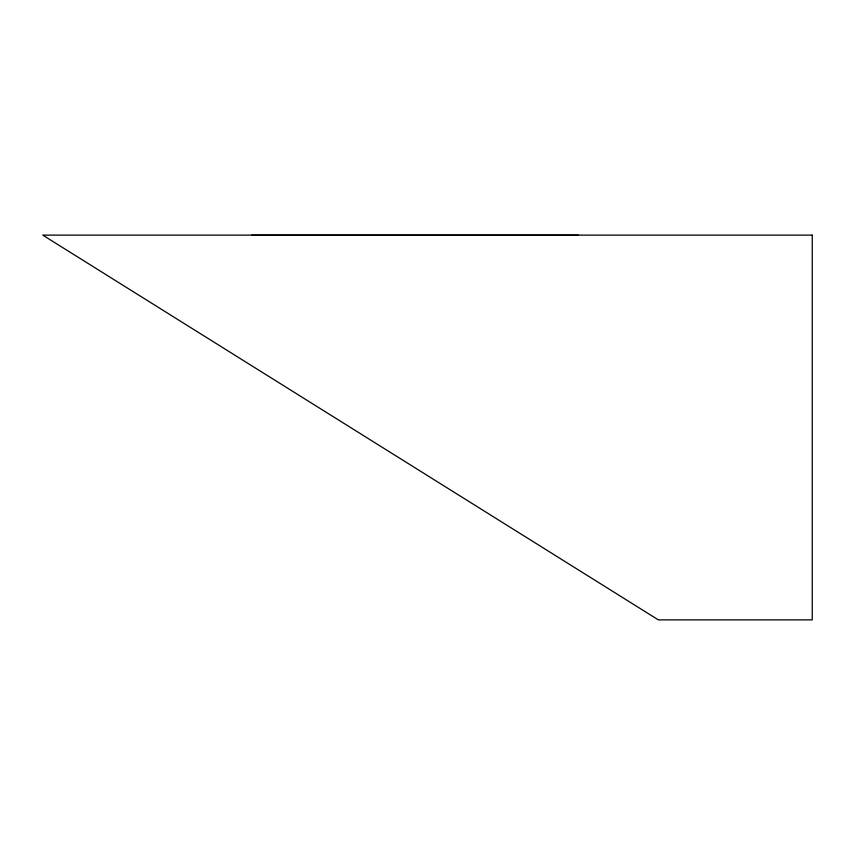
<?xml version="1.0" encoding="UTF-8"?>
<svg xmlns="http://www.w3.org/2000/svg" width="855" height="855" viewBox="0 0 855 855"><rect width="100%" height="100%" fill="white"/><g stroke="black" fill="none" stroke-linecap="round" stroke-linejoin="round"><path stroke-width="1.28" d="M251.691 235.232L578.343 235.232M812.25 235.125L42.75 235.125L658.35 619.875L812.25 619.875L812.25 235.125"/></g></svg>
